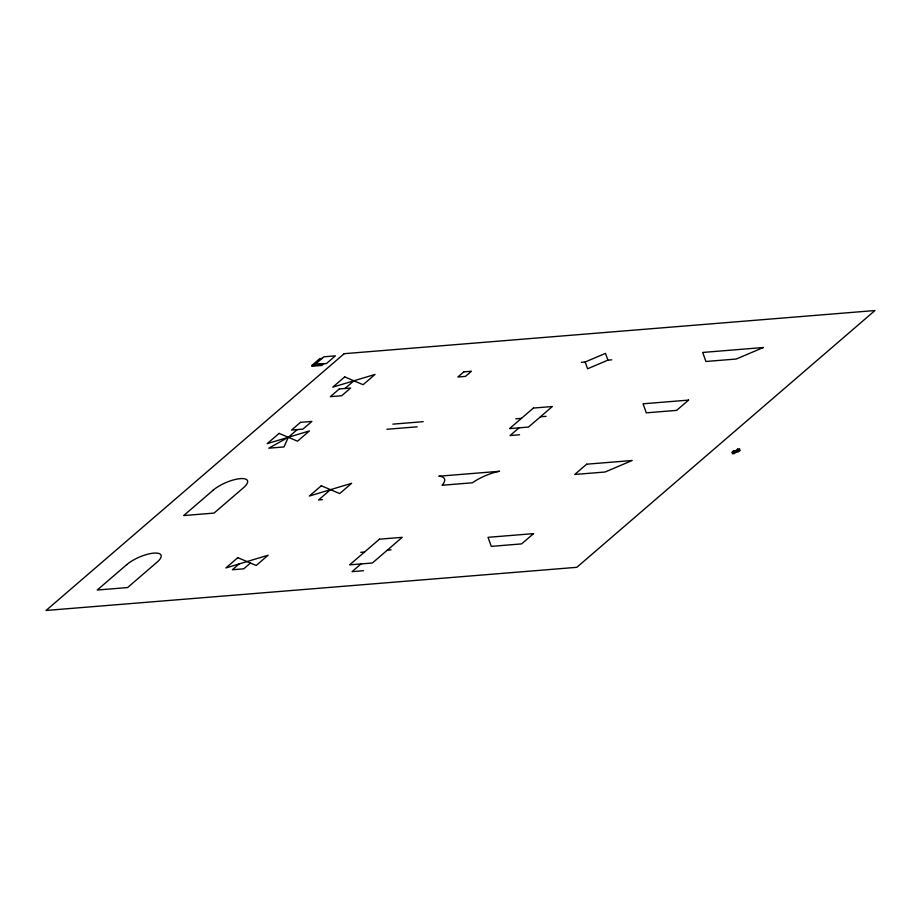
<?xml version="1.0" encoding="UTF-8"?>
<svg xmlns="http://www.w3.org/2000/svg" width="921" height="921" viewBox="0 0 921 921"><rect width="100%" height="100%" fill="white"/><g stroke="black" fill="none" stroke-linecap="round" stroke-linejoin="round"><path stroke-width="1.38" d="M288.308 437.291L283.967 446.95L268.805 448.182L288.308 437.291L297.253 429.589M344.961 388.501L353.894 380.799M239.092 563.963L232.391 569.742L243.766 568.81L250.466 563.03M330.501 489.673L318.574 499.942L322.362 499.631M361.009 563.928L352.075 571.642L363.438 570.709M519.018 427.839L510.084 435.541L519.559 434.77M733.945 452.199L735.706 450.68M736.363 452.004L738.112 450.484M581.37 362.31L585.169 361.999L605.477 353.365L607.906 360.146L611.705 359.835M607.906 360.146L587.598 368.78L585.169 361.999M322.097 358.396L319.817 358.58L311.712 365.568L313.992 365.384L323.996 356.784L335.359 355.863L326.425 363.565L315.051 364.486M392.841 424.144L423.176 421.68M386.878 429.278L417.213 426.814M515.783 418.802L521.47 418.341M540.431 416.799L546.118 416.338M734.049 452.211L736.19 452.038M360.756 552.324L364.543 552.013M387.292 550.171L391.08 549.86M313.739 364.704L311.954 366.247L321.913 365.43L323.697 363.887L313.739 364.704M344.178 353.687L46.05 610.462L576.822 567.313L874.95 310.538L344.178 353.687M126.764 564.608L97.246 590.027L127.582 587.563L157.088 562.144A20.815 6.781 -23.4 0 0 153.853 553.107A20.815 6.781 -23.4 0 0 126.764 564.608M213.223 490.133L183.705 515.564L214.04 513.089L243.547 487.67A20.815 6.781 -23.4 0 0 240.312 478.632A20.815 6.781 -23.4 0 0 213.223 490.133M279.109 433.388L267.182 443.657L309.433 430.924L297.518 441.194L279.109 433.388M344.696 376.896L332.769 387.165L375.031 374.433L363.104 384.702L344.696 376.896M300.511 422.348L291.566 430.049L302.94 429.128L311.885 421.427L300.511 422.348M339.273 388.961L330.328 396.663L341.703 395.742L350.648 388.04L339.273 388.961M237.814 557.666L225.887 567.946L268.149 555.202L256.222 565.471L237.814 557.666M321.291 485.77L309.364 496.039L351.626 483.306L339.699 493.575L321.291 485.77M463.85 371.865L457.887 377L465.462 376.378L471.425 371.244L463.85 371.865M379.452 539.176L349.635 564.861L372.383 563.007L402.201 537.334L379.452 539.176M533.397 408.061L509.543 428.61L528.504 427.068L552.347 406.518L533.397 408.061M586.677 464.196L574.75 474.465L605.085 472.001L632.174 460.5L586.677 464.196M533.535 533.627L521.608 543.897L491.273 546.372L488.038 537.323L533.535 533.627M688.563 400.105L676.636 410.375L646.3 412.838L643.065 403.801L688.563 400.105M733.565 450.853L731.815 452.372L738.492 451.82L740.254 450.311L733.565 450.853M737.629 449.126L732.299 453.719L734.428 453.546L739.77 448.953L737.629 449.126M763.348 347.516L736.259 359.017L705.935 361.481L702.688 352.444L763.348 347.516M499.481 471.287L438.822 476.215A26.536 8.634 -23.4 0 1 442.057 485.252L472.392 482.788A26.536 8.634 -23.4 0 1 499.481 471.287"/></g></svg>
